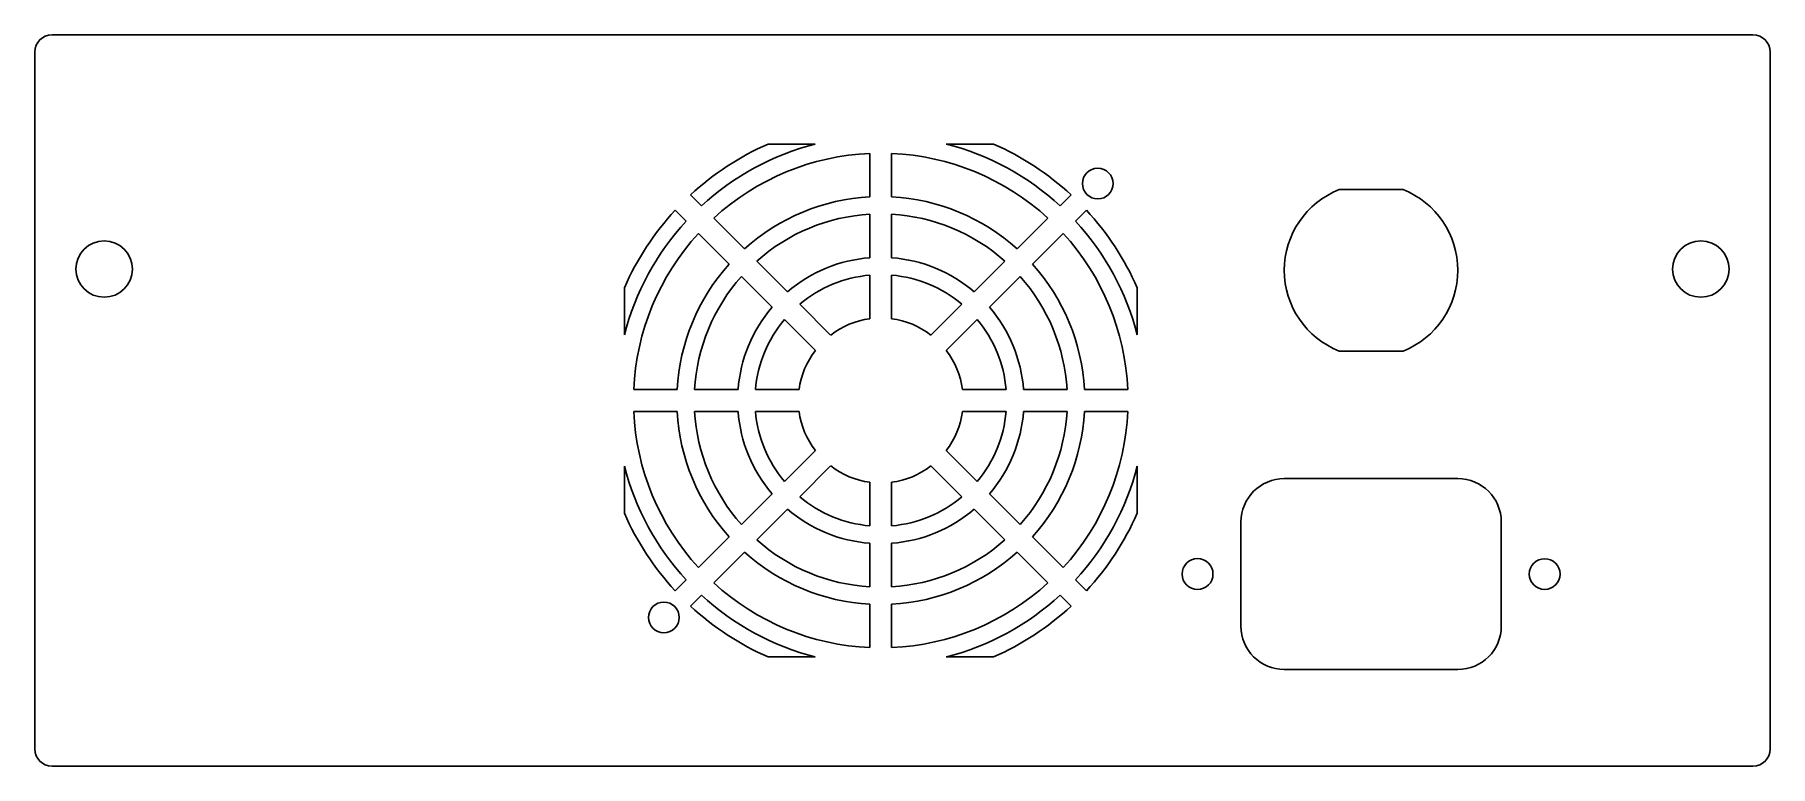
# Model space of a CAD drawing. Extents: x -100 to 100, y -42 to 42.
import ezdxf

# ---------------------------------------------------------------- set-up
doc = ezdxf.new("R2010")
doc.units = 0
doc.layers.get('0').update_dxf_attribs({"linetype": 'CONTINUOUS'})

msp = doc.modelspace()

# ---------------------------------------------------------------- linework, layer by layer
at = {"color": 7, "linetype": 'CONTINUOUS'}
for p, q in [((98, 42.15), (-98, 42.15)), ((-100, 40.15), (-100, -40.15)), ((100, -40.15), (100, 40.15)), ((-10.05, 29.55), (-15.49, 29.55)), ((-3.75, 28.47), (-3.75, 23.47)), ((-1.25, 23.47), (-1.25, 28.47)), ((10.49, 29.55), (5.05, 29.55)), ((57.68, 24.3), (50.32, 24.3)), ((-23.16, 22.43), (-24.42, 23.69)), ((19.42, 23.69), (18.16, 22.43)), ((-26.19, 21.92), (-24.93, 20.66)), ((-18.21, 17.48), (-21.75, 21.02)), ((-3.75, 21.46), (-3.75, 16.45)), ((-1.25, 16.45), (-1.25, 21.46)), ((16.75, 21.02), (13.21, 17.48)), ((19.93, 20.66), (21.19, 21.92)), ((-23.52, 19.25), (-19.98, 15.71)), ((14.98, 15.71), (18.52, 19.25)), ((-13.25, 12.52), (-16.79, 16.06)), ((11.79, 16.06), (8.25, 12.52)), ((-18.56, 14.29), (-15.02, 10.75)), ((-3.75, 14.45), (-3.75, 9.42)), ((-1.25, 9.42), (-1.25, 14.45)), ((10.02, 10.75), (13.56, 14.29)), ((-32.05, 12.99), (-32.05, 7.55)), ((27.05, 7.55), (27.05, 12.99)), ((-8.28, 7.54), (-11.83, 11.1)), ((6.83, 11.1), (3.28, 7.54)), ((-13.6, 9.33), (-10.04, 5.78)), ((5.04, 5.78), (8.6, 9.33)), ((50.32, 5.7), (57.68, 5.7)), ((-25.97, 1.25), (-30.97, 1.25)), ((-18.95, 1.25), (-23.96, 1.25)), ((-11.92, 1.25), (-16.95, 1.25)), ((11.95, 1.25), (6.92, 1.25)), ((18.96, 1.25), (13.95, 1.25)), ((25.97, 1.25), (20.97, 1.25)), ((-30.97, -1.25), (-25.97, -1.25)), ((-23.96, -1.25), (-18.95, -1.25)), ((-16.95, -1.25), (-11.92, -1.25)), ((6.92, -1.25), (11.95, -1.25)), ((13.95, -1.25), (18.96, -1.25)), ((20.97, -1.25), (25.97, -1.25)), ((-10.04, -5.78), (-13.6, -9.33)), ((8.6, -9.33), (5.04, -5.78)), ((-32.05, -7.55), (-32.05, -12.99)), ((-11.83, -11.1), (-8.28, -7.54)), ((3.28, -7.54), (6.83, -11.1)), ((27.05, -12.99), (27.05, -7.55)), ((-3.75, -9.42), (-3.75, -14.45)), ((-1.25, -14.45), (-1.25, -9.42)), ((64, -9), (44, -9)), ((-15.02, -10.75), (-18.56, -14.29)), ((13.56, -14.29), (10.02, -10.75)), ((-16.79, -16.06), (-13.25, -12.52)), ((8.25, -12.52), (11.79, -16.06)), ((39, -14), (39, -26)), ((69, -26), (69, -14)), ((-19.98, -15.71), (-23.52, -19.25)), ((18.52, -19.25), (14.98, -15.71)), ((-21.75, -21.02), (-18.21, -17.48)), ((-3.75, -16.45), (-3.75, -21.46)), ((-1.25, -21.46), (-1.25, -16.45)), ((13.21, -17.48), (16.75, -21.02)), ((-24.93, -20.66), (-26.19, -21.92)), ((21.19, -21.92), (19.93, -20.66)), ((-24.42, -23.69), (-23.16, -22.43)), ((-3.75, -23.47), (-3.75, -28.47)), ((-1.25, -28.47), (-1.25, -23.47)), ((18.16, -22.43), (19.42, -23.69)), ((-15.49, -29.55), (-10.05, -29.55)), ((5.05, -29.55), (10.49, -29.55)), ((44, -31), (64, -31)), ((-98, -42.15), (98, -42.15))]:
    msp.add_line(p, q, dxfattribs=at)
for centre, radius in [((22.5, 25), 1.77), ((-92, 15.15), 3.25), ((92, 15.15), 3.25), ((34, -20), 1.78), ((74, -20), 1.77), ((-27.5, -25), 1.77)]:
    msp.add_circle(centre, radius, dxfattribs=at)
for centre, radius, start, end in [((-98, 40.15), 2, 90, 180), ((98, 40.15), 2, 0, 90), ((-2.5, 0), 32.28, 113.7315, 132.7807), ((-2.5, 0), 30.5, 104.3378, 132.6512), ((-2.5, 0), 28.5, 92.5138, 132.4862), ((-2.5, 0), 28.5, 47.5138, 87.4862), ((-2.5, 0), 30.5, 47.3488, 75.6622), ((-2.5, 0), 32.28, 47.2193, 66.2685), ((54, 15), 10, 111.5652, 248.4348), ((54, 15), 10, 291.5652, 68.4348), ((-2.5, 0), 23.5, 93.0491, 131.9509), ((-2.5, 0), 23.5, 48.0491, 86.9509), ((-2.5, 0), 32.28, 137.2193, 156.2685), ((-2.5, 0), 30.5, 137.3488, 165.6622), ((-2.5, 0), 21.5, 93.333, 131.667), ((-2.5, 0), 21.5, 48.333, 86.667), ((-2.5, 0), 30.5, 14.3378, 42.6512), ((-2.5, 0), 32.28, 23.7315, 42.7807), ((-2.5, 0), 28.5, 137.5138, 177.4862), ((-2.5, 0), 28.5, 2.5138, 42.4862), ((-2.5, 0), 16.5, 94.3448, 130.6552), ((-2.5, 0), 16.5, 49.3448, 85.6552), ((-2.5, 0), 23.5, 138.0491, 176.9509), ((-2.5, 0), 21.5, 138.333, 176.667), ((-2.5, 0), 14.5, 94.9454, 130.0546), ((-2.5, 0), 14.5, 49.9454, 85.0546), ((-2.5, 0), 21.5, 3.333, 41.667), ((-2.5, 0), 23.5, 3.0491, 41.9509), ((-2.5, 0), 16.5, 139.3448, 175.6552), ((-2.5, 0), 16.5, 4.3448, 40.6552), ((-2.5, 0), 14.5, 139.9454, 175.0546), ((-2.5, 0), 9.5, 97.5608, 127.4392), ((-2.5, 0), 9.5, 52.5608, 82.4392), ((-2.5, 0), 14.5, 4.9454, 40.0546), ((-2.5, 0), 9.5, 142.5608, 172.4392), ((-2.5, 0), 9.5, 7.5608, 37.4392), ((-2.5, 0), 28.5, 182.5138, 222.4862), ((-2.5, 0), 23.5, 183.0491, 221.9509), ((-2.5, 0), 21.5, 183.333, 221.667), ((-2.5, 0), 16.5, 184.3448, 220.6552), ((-2.5, 0), 14.5, 184.9454, 220.0546), ((-2.5, 0), 9.5, 187.5608, 217.4392), ((-2.5, 0), 9.5, 322.5608, 352.4392), ((-2.5, 0), 14.5, 319.9454, 355.0546), ((-2.5, 0), 16.5, 319.3448, 355.6552), ((-2.5, 0), 21.5, 318.333, 356.667), ((-2.5, 0), 23.5, 318.0491, 356.9509), ((-2.5, 0), 28.5, 317.5138, 357.4862), ((-2.5, 0), 30.5, 194.3378, 222.6512), ((-2.5, 0), 9.5, 232.5608, 262.4392), ((-2.5, 0), 9.5, 277.5608, 307.4392), ((-2.5, 0), 30.5, 317.3488, 345.6622), ((44, -14), 5, 90, 180), ((64, -14), 5, 0, 90), ((-2.5, 0), 14.5, 229.9454, 265.0546), ((-2.5, 0), 14.5, 274.9454, 310.0546), ((-2.5, 0), 32.28, 203.7315, 222.7807), ((-2.5, 0), 16.5, 229.3448, 265.6552), ((-2.5, 0), 16.5, 274.3448, 310.6552), ((-2.5, 0), 32.28, 317.2193, 336.2685), ((-2.5, 0), 23.5, 228.0491, 266.9509), ((-2.5, 0), 21.5, 228.333, 266.667), ((-2.5, 0), 21.5, 273.333, 311.667), ((-2.5, 0), 23.5, 273.0491, 311.9509), ((-2.5, 0), 28.5, 227.5138, 267.4862), ((-2.5, 0), 28.5, 272.5138, 312.4862), ((-2.5, 0), 32.28, 227.2193, 246.2685), ((-2.5, 0), 30.5, 227.3488, 255.6622), ((-2.5, 0), 30.5, 284.3378, 312.6512), ((-2.5, 0), 32.28, 293.7315, 312.7807), ((44, -26), 5, 180, 270), ((64, -26), 5, 270, 0), ((-98, -40.15), 2, 180, 270), ((98, -40.15), 2, 270, 0)]:
    msp.add_arc(centre, radius, start, end, dxfattribs=at)

doc.saveas('drawing.dxf')
